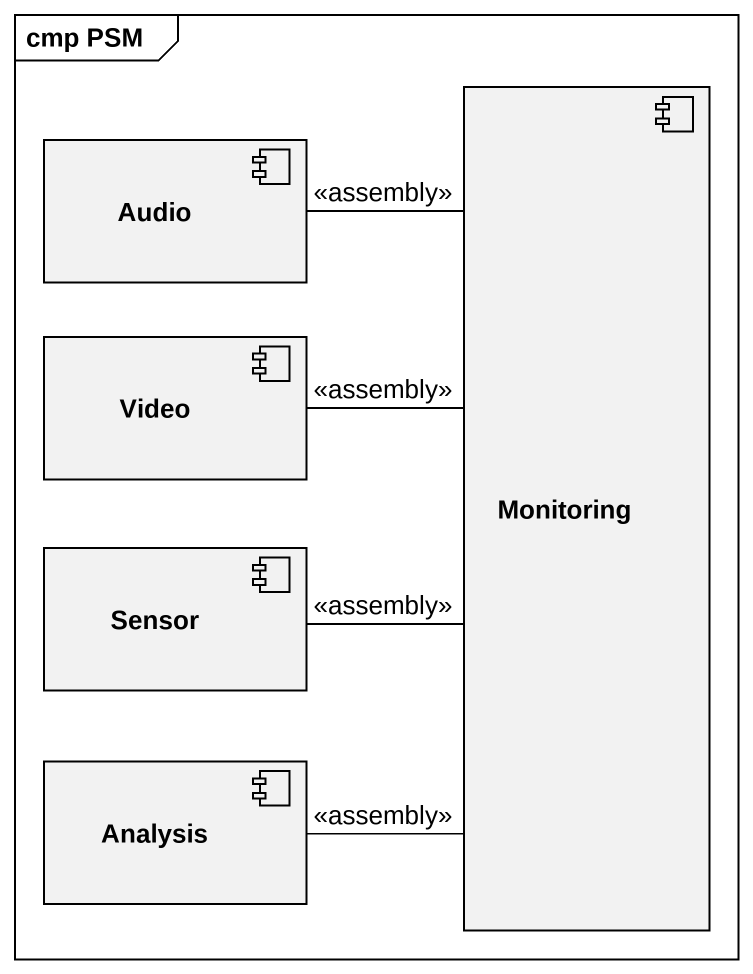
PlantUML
@startuml
mainframe cmp PSM
component Audio
component Monitoring
component Video
component Sensor
component Analysis
Monitoring -up- Audio : <<assembly>>
Monitoring -left- Video : <<assembly>>
Monitoring -left- Sensor : <<assembly>>
Monitoring -- Analysis : <<assembly>>
@enduml
